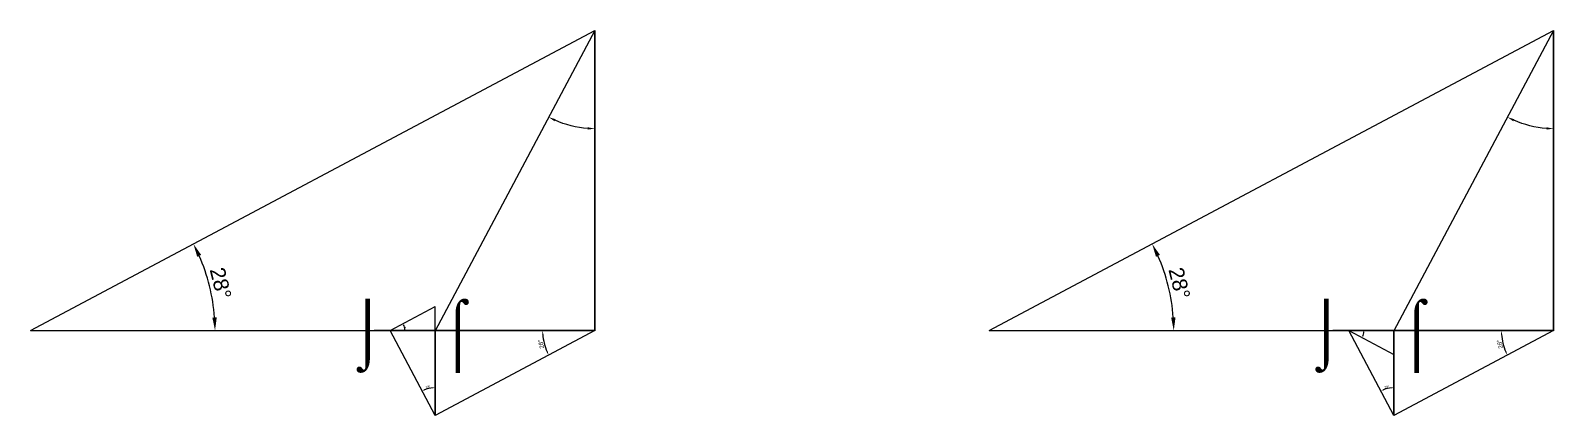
# Model space of a CAD drawing. Header units: millimetres. Extents: x 130908 to 599272, y -2842299 to 24518.
# Drawn here: x 232839 to 273322, y -1693062 to -1682832 of the extents above; entities that cross this region are included whole.
import ezdxf
from ezdxf.enums import TextEntityAlignment as Align

# ---------------------------------------------------------------- set-up
doc = ezdxf.new("R2010")
doc.units = ezdxf.units.MM
doc.header["$PDMODE"] = 35
doc.linetypes.add('DASHED', pattern=[19.05, 12.7, -6.35])
for name, color, linetype in [('BASE', 170, 'Continuous'), ('HYPOTENUSE', 20, 'Continuous'), ('PERPENDICULAR', 90, 'Continuous')]:
    doc.layers.add(name, color=color, linetype=linetype)
doc.styles.add('Arial', font='arial.ttf')
doc.dimstyles.new('ISO-25', dxfattribs={"dimtxt": 250, "dimasz": 100, "dimexe": 1.25, "dimexo": 0.625, "dimgap": 100, "dimtad": 1, "dimdec": 0, "dimtxsty": 'Arial', "dimcen": 2.5, "dimadec": 0, "dimazin": 0, "dimtfac": 1, "dimtdec": 0, "dimtmove": 0, "dimatfit": 3, "dimfxl": 1, "dimarcsym": 0})

# ---------------------------------------------------------------- blocks, each defined once
blk = doc.blocks.new('*D2')
at = {"color": 0, "lineweight": -2, "ltscale": 100, "transparency": 16777216}
blk.add_arc((0, 0), 4906, 4.0884, 23.9116, dxfattribs=at)
at = {"color": 0, "ltscale": 100, "transparency": 16777216}
for points in [[(4432, 1963), (4537, 2014), (4332, 2303)], [(4952, 352), (4835, 348), (4906, 0)]]:
    blk.add_solid(points, dxfattribs=at)
at = {"layer": 'Defpoints', "color": 0, "ltscale": 100, "transparency": 16777216}
for p in [(15000, 7976), (4841, 796), (0, 0), (0, 0), (15000, 0)]:
    blk.add_point(p, dxfattribs=at)
at = {"color": 0, "ltscale": 100, "transparency": 16777216, "insert": (5055, 1260), "char_height": 400, "attachment_point": 5, "rotation": 284, "style": 'Arial'}
blk.add_mtext('28°', dxfattribs=at)
blk = doc.blocks.new('GTN')
at = {"layer": 'BASE'}
blk.add_line((0, 0), (15000, 0), dxfattribs=at)
at = {"layer": 'HYPOTENUSE'}
blk.add_line((0, 0), (15000, 7975.6), dxfattribs=at)
at = {"layer": 'PERPENDICULAR'}
blk.add_line((15000, 0), (15000, 7975.6), dxfattribs=at)
at = {"color": 4, "ltscale": 100}
dim = blk.add_angular_dim_2l(base=(4841, 795.6), line1=((0, 0), (15000, 0)), line2=((0, 0), (15000, 7975.6)), dimstyle='ISO-25', override={"dimtxt": 400, "dimasz": 350, "dimgap": 100}, dxfattribs=at)
dim.commit()
dim.dimension.update_dxf_attribs({"geometry": '*D2', "text_midpoint": (5055.4, 1260.5)})

msp = doc.modelspace()

# ---------------------------------------------------------------- linework, layer by layer
at = {"linetype": 'DASHED', "ltscale": 70}
for p, q in [((244198, -1690807), (241800, -1690807)), ((269681, -1690807), (267283, -1690807))]:
    msp.add_line(p, q, dxfattribs=at)

# ---------------------------------------------------------------- block references
at = {"linetype": 'DASHED'}
for p in [(232839, -1690807), (258322, -1690807)]:
    msp.add_blockref('GTN', p, dxfattribs=at)
at = {"linetype": 'DASHED', "ltscale": 100}
for p, xscale, yscale, zscale, rotation in [((247839, -1682832), -0.53170943166148, 0.53170943166148, 0.53170943166148, 90), ((273322, -1682832), -0.53170943166148, 0.53170943166148, 0.53170943166148, 90), ((243598, -1693062), 0.150322189285358, 0.150322189285358, 0.150322189285358, 90), ((247839, -1690807), 0.282714919717773, 0.282714919717773, 0.282714919717773, 180), ((269081, -1693062), 0.150322189285358, 0.150322189285358, 0.150322189285358, 90), ((267882, -1690807), -0.07992772583102702, 0.07992772583102702, 0.07992772583102702, 180), ((273322, -1690807), 0.282714919717773, 0.282714919717773, 0.282714919717773, 180)]:
    msp.add_blockref('GTN', p, dxfattribs=dict(at, xscale=xscale, yscale=yscale, zscale=zscale, rotation=rotation))
at = {"linetype": 'DASHED', "ltscale": 100, "xscale": 0.07992772583102702, "yscale": 0.07992772583102702, "zscale": 0.07992772583102702}
msp.add_blockref('GTN', (242399, -1690807), dxfattribs=at)

# ---------------------------------------------------------------- texts
at = {"linetype": 'DASHED', "ltscale": 100, "style": 'Arial'}
for s, p in [('⌡', (241800, -1690807)), ('⌠', (244198, -1690807)), ('⌡', (267283, -1690807)), ('⌠', (269681, -1690807))]:
    msp.add_text(s, height=1200, dxfattribs=at).set_placement(p, align=Align.MIDDLE_CENTER)

doc.saveas('drawing.dxf')
